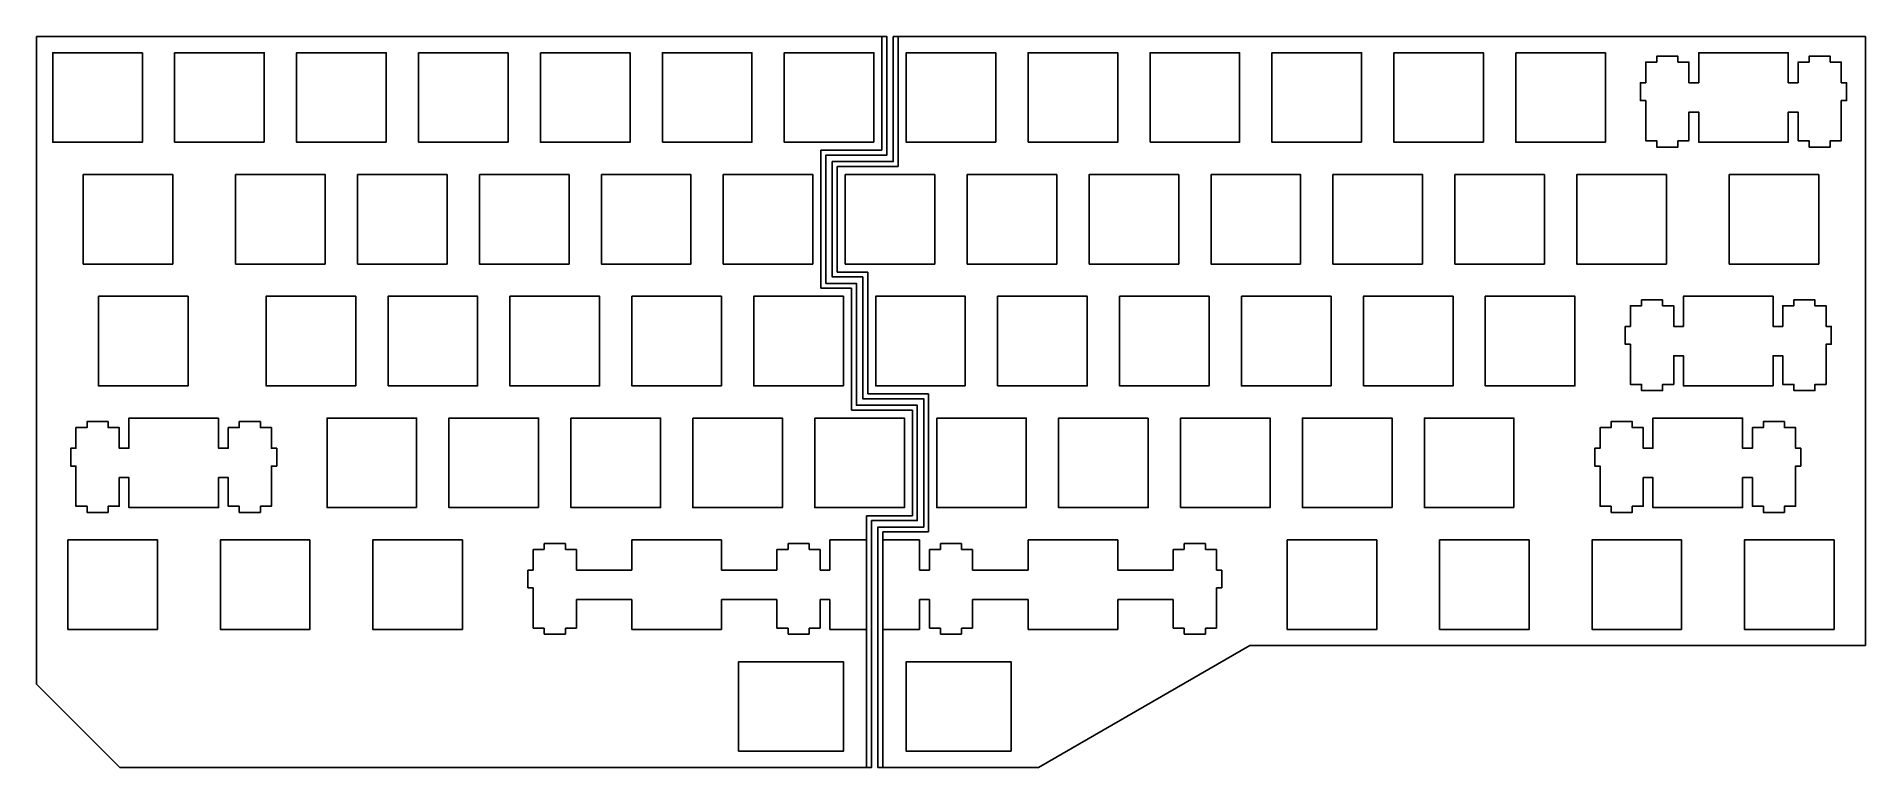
# Model space of a CAD drawing. Header units: millimetres. Extents: x 0 to 286, y 0 to 115.
import ezdxf

# ---------------------------------------------------------------- set-up
doc = ezdxf.new("R2010")
doc.units = ezdxf.units.MM
doc.layers.get('0').update_dxf_attribs({"linetype": 'CONTINUOUS'})

msp = doc.modelspace()

# ---------------------------------------------------------------- linework, layer by layer
for p, q in [((132.1745, 114.558), (132.1745, 96.77845)), ((134.7145, 114.558), (134.7145, 94.23845)), ((122.6495, 96.77845), (122.6495, 75.18845)), ((132.1745, 96.77845), (122.6495, 96.77845)), ((125.1895, 94.23845), (125.1895, 77.72845)), ((134.7145, 94.23845), (125.1895, 94.23845)), ((125.1895, 77.72845), (129.952, 77.72845)), ((129.952, 77.72845), (129.952, 58.67845)), ((122.6495, 75.18845), (127.412, 75.18845)), ((127.412, 75.18845), (127.412, 56.13845)), ((129.952, 58.67845), (139.477, 58.67845)), ((139.477, 58.67845), (139.477, 37.0884)), ((127.412, 56.13845), (136.937, 56.13845)), ((136.937, 56.13845), (136.937, 39.6284)), ((136.937, 39.6284), (129.7925, 39.6284)), ((129.7925, 39.6284), (129.7925, 35.833)), ((79.4067, 34.3628), (77.6813, 34.3628)), ((77.6813, 34.3628), (77.6813, 31.1326)), ((79.4067, 35.2848), (79.4067, 34.3628)), ((82.7126, 35.2848), (79.4067, 35.2848)), ((82.7126, 34.3628), (82.7126, 35.2848)), ((84.4381, 34.3628), (82.7126, 34.3628)), ((84.4381, 31.1326), (84.4381, 34.3628)), ((93.1072, 35.833), (93.1072, 31.1326)), ((107.107, 35.833), (93.1072, 35.833)), ((107.107, 31.1326), (107.107, 35.833)), ((117.507, 34.3628), (115.781, 34.3628)), ((115.781, 34.3628), (115.781, 31.1326)), ((120.807, 35.2848), (117.507, 35.2848)), ((117.507, 35.2848), (117.507, 34.3628)), ((120.807, 34.3628), (120.807, 35.2848)), ((122.531, 34.3628), (120.807, 34.3628)), ((122.531, 31.1326), (122.531, 34.3628)), ((124.062, 35.833), (124.062, 31.1326)), ((129.7925, 35.833), (124.062, 35.833)), ((129.7925, 35.833), (129.7925, 21.8336)), ((139.477, 37.0884), (132.3325, 37.0884)), ((132.3325, 37.0884), (132.3325, 35.833)), ((138.063, 35.833), (132.3325, 35.833)), ((132.3325, 35.833), (132.3325, 21.8336)), ((138.063, 31.1326), (138.063, 35.833)), ((139.594, 34.3628), (139.594, 31.1326)), ((141.319, 34.3628), (139.594, 34.3628)), ((144.619, 35.2848), (141.319, 35.2848)), ((141.319, 35.2848), (141.319, 34.3628)), ((144.619, 34.3628), (144.619, 35.2848)), ((146.345, 34.3628), (144.619, 34.3628)), ((146.345, 31.1326), (146.345, 34.3628)), ((169.019, 35.833), (155.02, 35.833)), ((155.02, 35.833), (155.02, 31.1326)), ((169.019, 31.1326), (169.019, 35.833)), ((177.687, 34.3628), (177.687, 31.1326)), ((179.412, 34.3628), (177.687, 34.3628)), ((182.719, 35.2848), (179.412, 35.2848)), ((179.412, 35.2848), (179.412, 34.3628)), ((182.719, 34.3628), (182.719, 35.2848)), ((184.445, 34.3628), (182.719, 34.3628)), ((184.445, 31.1326), (184.445, 34.3628)), ((77.6813, 31.1326), (76.8558, 31.1326)), ((76.8558, 31.1326), (76.8558, 28.3338)), ((93.1072, 31.1326), (84.4381, 31.1326)), ((115.781, 31.1326), (107.107, 31.1326)), ((124.062, 31.1326), (122.531, 31.1326)), ((139.594, 31.1326), (138.063, 31.1326)), ((155.02, 31.1326), (146.345, 31.1326)), ((177.687, 31.1326), (169.019, 31.1326)), ((185.269, 31.1326), (184.445, 31.1326)), ((185.269, 28.3338), (185.269, 31.1326)), ((76.8558, 28.3338), (77.6813, 28.3338)), ((77.6813, 28.3338), (77.6813, 22.0638)), ((84.4381, 26.5341), (93.1072, 26.5341)), ((84.4381, 22.0638), (84.4381, 26.5341)), ((93.1072, 26.5341), (93.1072, 21.8336)), ((107.107, 26.5341), (115.781, 26.5341)), ((107.107, 21.8336), (107.107, 26.5341)), ((115.781, 26.5341), (115.781, 22.0638)), ((122.531, 26.5341), (124.062, 26.5341)), ((122.531, 22.0638), (122.531, 26.5341)), ((124.062, 26.5341), (124.062, 21.8336)), ((138.063, 21.8336), (138.063, 26.5341)), ((138.063, 26.5341), (139.594, 26.5341)), ((139.594, 26.5341), (139.594, 22.0638)), ((146.345, 22.0638), (146.345, 26.5341)), ((146.345, 26.5341), (155.02, 26.5341)), ((155.02, 26.5341), (155.02, 21.8336)), ((169.019, 21.8336), (169.019, 26.5341)), ((169.019, 26.5341), (177.687, 26.5341)), ((177.687, 26.5341), (177.687, 22.0638)), ((184.445, 22.0638), (184.445, 28.3338)), ((184.445, 28.3338), (185.269, 28.3338)), ((77.6813, 22.0638), (79.4067, 22.0638)), ((79.4067, 22.0638), (79.4067, 21.0826)), ((79.4067, 21.0826), (82.7126, 21.0826)), ((82.7126, 22.0638), (84.4381, 22.0638)), ((82.7126, 21.0826), (82.7126, 22.0638)), ((93.1072, 21.8336), (107.107, 21.8336)), ((115.781, 22.0638), (117.507, 22.0638)), ((117.507, 22.0638), (117.507, 21.0826)), ((117.507, 21.0826), (120.807, 21.0826)), ((120.807, 21.0826), (120.807, 22.0638)), ((120.807, 22.0638), (122.531, 22.0638)), ((124.062, 21.8336), (129.7925, 21.8336)), ((129.7925, 21.8336), (129.7925, 0.25769)), ((132.3325, 21.8336), (138.063, 21.8336)), ((132.3325, 21.8336), (132.3325, 0.25769)), ((139.594, 22.0638), (141.319, 22.0638)), ((141.319, 22.0638), (141.319, 21.0826)), ((141.319, 21.0826), (144.619, 21.0826)), ((144.619, 21.0826), (144.619, 22.0638)), ((144.619, 22.0638), (146.345, 22.0638)), ((155.02, 21.8336), (169.019, 21.8336)), ((177.687, 22.0638), (179.412, 22.0638)), ((179.412, 22.0638), (179.412, 21.0826)), ((179.412, 21.0826), (182.719, 21.0826)), ((182.719, 21.0826), (182.719, 22.0638)), ((182.719, 22.0638), (184.445, 22.0638))]:
    msp.add_line(p, q)
for points in [[(0.09508, 13.25769), (0.09508, 114.558), (132.9445, 114.558), (132.9445, 96.00845), (123.4195, 96.00845), (123.4195, 75.95845), (128.182, 75.95845), (128.182, 56.90845), (137.707, 56.90845), (137.707, 38.8584), (130.5625, 38.8584), (130.5625, 0.25769), (13.09508, 0.25769)], [(285.845, 19.3086), (285.845, 114.558), (133.9445, 114.558), (133.9445, 95.00845), (124.4195, 95.00845), (124.4195, 76.95845), (129.182, 76.95845), (129.182, 57.90845), (138.707, 57.90845), (138.707, 37.8584), (131.5625, 37.8584), (131.5625, 0.25769), (156.65, 0.25769), (189.64714, 19.3086), (208.62264, 19.3086)], [(16.6192, 112.033), (2.61965, 112.033), (2.61965, 98.0338), (16.6192, 98.0338)], [(35.669, 98.0338), (35.669, 112.033), (21.6697, 112.033), (21.6697, 98.0338)], [(54.719, 98.0338), (54.719, 112.033), (40.7197, 112.033), (40.7197, 98.0338)], [(73.769, 112.033), (59.7697, 112.033), (59.7697, 98.0338), (73.769, 98.0338)], [(78.8197, 112.033), (78.8197, 98.0338), (92.819, 98.0338), (92.819, 112.033)], [(97.8683, 98.0338), (111.869, 98.0338), (111.869, 112.033), (97.8683, 112.033)], [(130.919, 98.0338), (130.919, 112.033), (116.918, 112.033), (116.918, 98.0338)], [(149.969, 98.0338), (149.969, 112.033), (135.97, 112.033), (135.97, 98.0338)], [(155.02, 98.0338), (169.019, 98.0338), (169.019, 112.033), (155.02, 112.033)], [(174.07, 98.0338), (188.069, 98.0338), (188.069, 112.033), (174.07, 112.033)], [(207.119, 98.0338), (207.119, 112.033), (193.12, 112.033), (193.12, 98.0338)], [(226.169, 98.0338), (226.169, 112.033), (212.17, 112.033), (212.17, 98.0338)], [(231.22, 112.033), (231.22, 98.0338), (245.219, 98.0338), (245.219, 112.033)], [(256.544, 98.2638), (256.544, 97.2827), (253.243, 97.2827), (253.243, 98.2638), (251.52, 98.2638), (251.52, 104.534), (250.694, 104.534), (250.694, 107.333), (251.52, 107.333), (251.52, 110.563), (253.243, 110.563), (253.243, 111.485), (256.544, 111.485), (256.544, 110.563), (258.269, 110.563), (258.269, 107.333), (259.795, 107.333), (259.795, 112.033), (273.794, 112.033), (273.794, 107.333), (275.32, 107.333), (275.32, 110.563), (277.045, 110.563), (277.045, 111.485), (280.344, 111.485), (280.344, 110.563), (282.069, 110.563), (282.069, 107.333), (282.895, 107.333), (282.895, 104.534), (282.069, 104.534), (282.069, 98.2638), (280.344, 98.2638), (280.344, 97.2827), (277.045, 97.2827), (277.045, 98.2638), (275.32, 98.2638), (275.32, 102.733), (273.794, 102.733), (273.794, 98.0338), (259.795, 98.0338), (259.795, 102.733), (258.269, 102.733), (258.269, 98.2638)], [(7.38216, 92.9831), (7.38216, 78.9838), (21.3817, 78.9838), (21.3817, 92.9831)], [(45.194, 78.9838), (45.194, 92.9831), (31.1947, 92.9831), (31.1947, 78.9838)], [(64.244, 92.9831), (50.2447, 92.9831), (50.2447, 78.9838), (64.244, 78.9838)], [(69.2947, 92.9831), (69.2947, 78.9838), (83.294, 78.9838), (83.294, 92.9831)], [(88.3447, 92.9831), (88.3447, 78.9838), (102.344, 78.9838), (102.344, 92.9831)], [(121.394, 78.9838), (121.394, 92.9831), (107.395, 92.9831), (107.395, 78.9838)], [(126.445, 78.9838), (140.444, 78.9838), (140.444, 92.9831), (126.445, 92.9831)], [(145.495, 78.9838), (159.494, 78.9838), (159.494, 92.9831), (145.495, 92.9831)], [(164.545, 78.9838), (178.544, 78.9838), (178.544, 92.9831), (164.545, 92.9831)], [(197.594, 78.9838), (197.594, 92.9831), (183.595, 92.9831), (183.595, 78.9838)], [(216.644, 78.9838), (216.644, 92.9831), (202.645, 92.9831), (202.645, 78.9838)], [(221.695, 92.9831), (221.695, 78.9838), (235.694, 78.9838), (235.694, 92.9831)], [(254.744, 78.9838), (254.744, 92.9831), (240.745, 92.9831), (240.745, 78.9838)], [(264.557, 92.9831), (264.557, 78.9838), (278.557, 78.9838), (278.557, 92.9831)], [(9.76203, 73.9331), (9.76203, 59.9338), (23.7629, 59.9338), (23.7629, 73.9331)], [(49.9565, 59.9338), (49.9565, 73.9331), (35.9572, 73.9331), (35.9572, 59.9338)], [(55.0072, 59.9338), (69.0065, 59.9338), (69.0065, 73.9331), (55.0072, 73.9331)], [(74.0572, 73.9331), (74.0572, 59.9338), (88.0565, 59.9338), (88.0565, 73.9331)], [(107.107, 59.9338), (107.107, 73.9331), (93.1072, 73.9331), (93.1072, 59.9338)], [(126.157, 59.9338), (126.157, 73.9331), (112.157, 73.9331), (112.157, 59.9338)], [(145.207, 59.9338), (145.207, 73.9331), (131.207, 73.9331), (131.207, 59.9338)], [(150.257, 59.9338), (164.257, 59.9338), (164.257, 73.9331), (150.257, 73.9331)], [(169.307, 73.9331), (169.307, 59.9338), (183.307, 59.9338), (183.307, 73.9331)], [(188.357, 73.9331), (188.357, 59.9338), (202.357, 59.9338), (202.357, 73.9331)], [(207.407, 59.9338), (221.407, 59.9338), (221.407, 73.9331), (207.407, 73.9331)], [(226.457, 73.9331), (226.457, 59.9338), (240.457, 59.9338), (240.457, 73.9331)], [(271.413, 59.9338), (257.412, 59.9338), (257.412, 64.6328), (255.888, 64.6328), (255.888, 60.1638), (254.161, 60.1638), (254.161, 59.1827), (250.862, 59.1827), (250.862, 60.1638), (249.137, 60.1638), (249.137, 66.4337), (248.313, 66.4337), (248.313, 69.2326), (249.137, 69.2326), (249.137, 72.4627), (250.862, 72.4627), (250.862, 73.3834), (254.161, 73.3834), (254.161, 72.4627), (255.888, 72.4627), (255.888, 69.2326), (257.412, 69.2326), (257.412, 73.9331), (271.413, 73.9331), (271.413, 69.2326), (272.937, 69.2326), (272.937, 72.4627), (274.662, 72.4627), (274.662, 73.3834), (277.963, 73.3834), (277.963, 72.4627), (279.688, 72.4627), (279.688, 69.2326), (280.512, 69.2326), (280.512, 66.4337), (279.688, 66.4337), (279.688, 60.1638), (277.963, 60.1638), (277.963, 59.1827), (274.662, 59.1827), (274.662, 60.1638), (272.937, 60.1638), (272.937, 64.6328), (271.413, 64.6328)], [(28.5254, 54.8831), (28.5254, 50.1826), (30.0509, 50.1826), (30.0509, 53.4127), (31.7748, 53.4127), (31.7748, 54.3348), (35.0752, 54.3348), (35.0752, 53.4127), (36.8004, 53.4127), (36.8004, 50.1826), (37.6259, 50.1826), (37.6259, 47.3837), (36.8004, 47.3837), (36.8004, 41.1138), (35.0752, 41.1138), (35.0752, 40.1327), (31.7748, 40.1327), (31.7748, 41.1138), (30.0509, 41.1138), (30.0509, 45.5828), (28.5254, 45.5828), (28.5254, 40.8838), (14.5259, 40.8838), (14.5259, 45.5828), (13.0004, 45.5828), (13.0004, 41.1138), (11.2751, 41.1138), (11.2751, 40.1327), (7.97609, 40.1327), (7.97609, 41.1138), (6.2508, 41.1138), (6.2508, 47.3837), (5.42533, 47.3837), (5.42533, 50.1826), (6.2508, 50.1826), (6.2508, 53.4127), (7.97609, 53.4127), (7.97609, 54.3348), (11.2751, 54.3348), (11.2751, 53.4127), (13.0004, 53.4127), (13.0004, 50.1826), (14.5259, 50.1826), (14.5259, 54.8831)], [(59.4815, 40.8838), (59.4815, 54.8831), (45.4822, 54.8831), (45.4822, 40.8838)], [(78.5315, 40.8838), (78.5315, 54.8831), (64.5322, 54.8831), (64.5322, 40.8838)], [(83.5822, 54.8831), (83.5822, 40.8838), (97.5815, 40.8838), (97.5815, 54.8831)], [(102.632, 54.8831), (102.632, 40.8838), (116.632, 40.8838), (116.632, 54.8831)], [(121.682, 54.8831), (121.682, 40.8838), (135.682, 40.8838), (135.682, 54.8831)], [(140.732, 54.8831), (140.732, 40.8838), (154.732, 40.8838), (154.732, 54.8831)], [(173.782, 54.8831), (159.782, 54.8831), (159.782, 40.8838), (173.782, 40.8838)], [(178.832, 40.8838), (192.832, 40.8838), (192.832, 54.8831), (178.832, 54.8831)], [(211.882, 40.8838), (211.882, 54.8831), (197.882, 54.8831), (197.882, 40.8838)], [(230.932, 40.8838), (230.932, 54.8831), (216.932, 54.8831), (216.932, 40.8838)], [(246.101, 40.1327), (246.101, 41.1138), (244.376, 41.1138), (244.376, 47.3837), (243.55, 47.3837), (243.55, 50.1826), (244.376, 50.1826), (244.376, 53.4127), (246.101, 53.4127), (246.101, 54.3348), (249.4, 54.3348), (249.4, 53.4127), (251.126, 53.4127), (251.126, 50.1826), (252.65, 50.1826), (252.65, 54.8831), (266.65, 54.8831), (266.65, 50.1826), (268.176, 50.1826), (268.176, 53.4127), (269.901, 53.4127), (269.901, 54.3348), (273.2, 54.3348), (273.2, 53.4127), (274.925, 53.4127), (274.925, 50.1826), (275.751, 50.1826), (275.751, 47.3837), (274.925, 47.3837), (274.925, 41.1138), (273.2, 41.1138), (273.2, 40.1327), (269.901, 40.1327), (269.901, 41.1138), (268.176, 41.1138), (268.176, 45.5828), (266.65, 45.5828), (266.65, 40.8838), (252.65, 40.8838), (252.65, 45.5828), (251.126, 45.5828), (251.126, 41.1138), (249.4, 41.1138), (249.4, 40.1327)], [(19.0004, 21.8336), (19.0004, 35.833), (5.00091, 35.833), (5.00091, 21.8336)], [(42.8128, 35.833), (28.812, 35.833), (28.812, 21.8336), (42.8128, 21.8336)], [(66.6253, 35.833), (52.626, 35.833), (52.626, 21.8336), (66.6253, 21.8336)], [(195.501, 35.833), (195.501, 21.8336), (209.5, 21.8336), (209.5, 35.833)], [(233.313, 35.833), (219.312, 35.833), (219.312, 21.8336), (233.313, 21.8336)], [(257.125, 21.8336), (257.125, 35.833), (243.126, 35.833), (243.126, 21.8336)], [(280.938, 35.833), (266.937, 35.833), (266.937, 21.8336), (280.938, 21.8336)], [(109.776, 2.78364), (126.157, 2.78364), (126.157, 16.7845), (109.776, 16.7845)], [(152.35, 2.78364), (152.35, 16.7845), (135.97, 16.7845), (135.97, 2.78364)]]:
    msp.add_lwpolyline(points, close=True)

doc.saveas('drawing.dxf')
